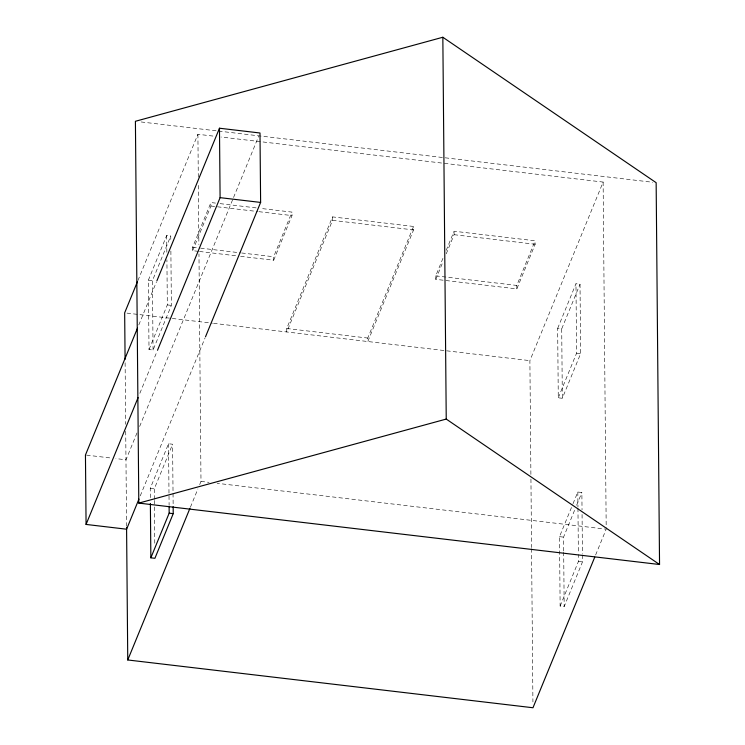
<?xml version="1.0" encoding="UTF-8"?>
<svg xmlns="http://www.w3.org/2000/svg" width="745" height="745" viewBox="0 0 745 745"><rect width="100%" height="100%" fill="white"/><g stroke="black" fill="none" stroke-linecap="round" stroke-linejoin="round"><path stroke-width="0.56" stroke-dasharray="3.73 2.79" d="M137.909 280.586L197.909 134.286L214.066 136.195M170.884 251L171.369 305.385L153.06 350.029L149.009 349.545L148.385 280.129L166.694 235.485L170.754 235.96L170.801 241.743M153.06 350.029L152.446 280.604L170.754 235.96M138.803 324.941L156.431 281.945M149.009 349.545L167.318 304.91L166.917 259.781M198.366 251.344L192.657 250.674L192.62 247.2L210.937 202.556L215.501 203.096M192.657 250.674L210.965 206.03L210.937 202.556M139.855 393.286L157.046 351.37M136.996 432.91L125.98 459.786L115.848 458.594M139.641 426.466L233.101 198.58M233.548 197.5L258.673 136.233M140.256 495.881L205.071 337.867M150.322 497.651L150.239 488.394L168.547 443.75L172.598 444.234L173.147 505.557M154.383 499.29L154.29 488.869L172.598 444.234M240.598 256.327L273.704 260.228L273.666 256.755L291.975 212.111L260.014 208.349M273.704 260.228L292.012 215.584L291.975 212.111M190.403 507.224L197.9 488.934M199.669 484.632L200.992 481.4L198.971 253.868M332.503 216.888L332.531 220.362L286.76 331.963L286.723 328.498L332.503 216.888L413.54 226.452L413.577 229.916L367.797 341.527L367.769 338.053L413.54 226.452M446.218 250.357L454.068 231.229L535.106 240.784L535.143 244.258L516.834 288.892L435.788 279.338L435.76 275.864L443.163 257.798M435.788 279.338L443.201 261.272M446.246 253.831L454.096 234.694L454.068 231.229M516.834 288.892L516.797 285.428L535.106 240.784M530.896 474.407L529.891 360.636L603.124 182.069L220.995 137.015M557.66 328.387L575.969 283.743L580.02 284.217L580.634 353.642L562.326 398.286L558.275 397.811L557.66 328.387L561.711 328.862L580.02 284.217M558.275 397.811L576.583 353.167L575.969 283.743M582.432 554.969L582.488 561.916L564.179 606.551L560.128 606.076L559.514 536.651L572.588 504.765M573.026 503.704L577.822 492.017L581.873 492.492L582.031 509.85M563.686 551.021L563.565 537.136L574.898 509.496M576.639 505.25L581.873 492.492M560.128 606.076L578.437 561.432L578.371 554.494M595.618 555.006L606.207 529.183L217.149 483.309M141.187 121.966L217.391 130.952M218.546 131.083L652.685 182.274M220.064 203.636L258.878 208.209M210.965 206.03L257.761 211.552M258.906 211.682L292.012 215.584M332.531 220.362L413.577 229.916M454.096 234.694L535.143 244.258M192.62 247.2L199.474 248.011M200.619 248.141L240.57 252.853M241.706 252.983L273.666 256.755M435.76 275.864L516.797 285.428M199.502 251.475L236.035 255.786M148.385 280.129L152.446 280.604M167.318 304.91L171.369 305.385M576.583 353.167L580.634 353.642M286.723 328.498L367.769 338.053M126.976 313.124L212.409 323.2M213.564 323.339L529.891 360.636M86.578 455.139L111.34 458.063M200.992 481.4L209.075 482.36M150.239 488.394L154.29 488.869M559.514 536.651L563.565 537.136M578.437 561.432L582.488 561.916M603.124 182.069L606.197 528.028M582.068 514.478L582.422 553.814M577.822 492.017L577.952 507.056M577.962 508.211L578.362 553.339M561.711 328.862L562.326 398.286M563.695 552.175L564.179 606.551M530.943 479.054L531.548 547.547M531.558 548.702L532.926 701.948M197.909 134.286L198.291 177.245M198.356 185.365L198.887 244.574M166.694 235.485L166.852 252.844M168.547 443.75L169.096 505.073M154.392 500.444L154.774 543.254M125.113 362.768L125.663 424.305M125.719 431.271L126.566 526.464"/><path stroke-width="1.12" d="M137.462 281.657L124.666 312.853L125.085 359.295M137.48 328.163L85.452 455.009L86.075 524.433L126.594 529.211L138.933 499.113M156.878 280.865L219.477 128.224L259.996 133.001L260.62 202.426L205.508 336.796M86.075 524.433L138.095 397.588M157.493 350.29L220.092 197.649L219.477 128.224M173.157 506.712L173.222 513.65L154.913 558.294L150.853 557.819L169.162 513.175L169.106 506.237M594.743 557.158L532.973 707.75L127.758 659.968L189.956 508.295M442.837 37.25L135.413 121.286L138.803 503.108L659.548 564.514L656.149 182.683L442.837 37.25L446.236 419.072L659.548 564.514M138.803 503.108L446.236 419.072M220.092 197.649L260.62 202.426M169.162 513.175L173.222 513.65M150.378 503.434L150.853 557.819M126.575 527.628L127.758 659.968"/></g></svg>
